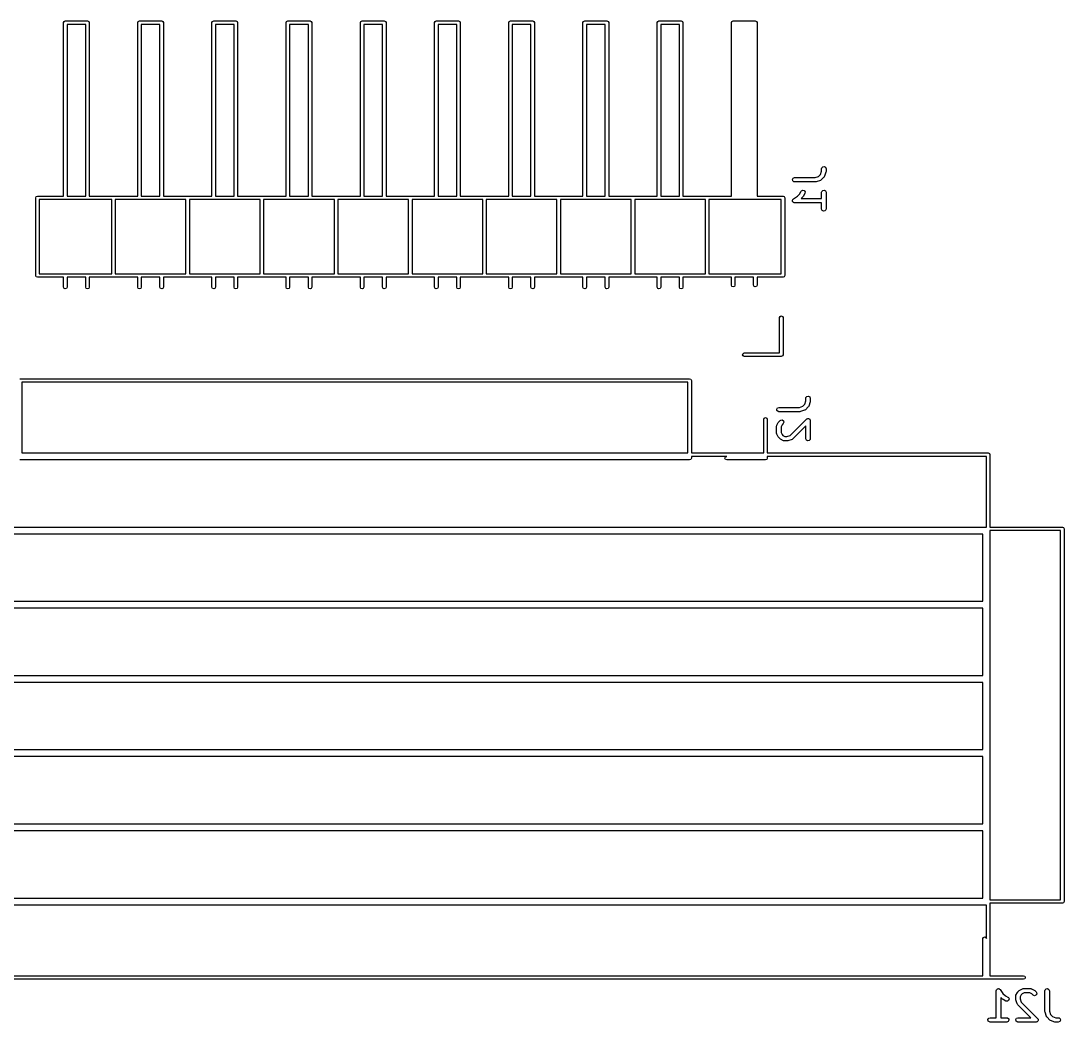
# Model space of a CAD drawing. Extents: x 80.5 to 141.7, y -118.4 to -84.1.
# Drawn here: x 106 to 141.71, y -118.42 to -84.14 of the extents above; entities that cross this region are included whole.
import ezdxf

# ---------------------------------------------------------------- set-up
doc = ezdxf.new("R2010")
doc.units = 0
doc.layers.add('BLACK', color=7, linetype='CONTINUOUS')

msp = doc.modelspace()

# ---------------------------------------------------------------- linework, layer by layer
at = {"layer": 'BLACK', "linetype": 'CONTINUOUS'}
for p, q in [((107.46, -84.2), (107.478, -84.1576)), ((107.46, -90.14), (107.46, -84.2)), ((107.478, -84.1576), (107.52, -84.14)), ((107.52, -84.14), (108.28, -84.14)), ((107.58, -84.26), (107.58, -90.14)), ((108.22, -84.26), (107.58, -84.26)), ((108.22, -90.14), (108.22, -84.26)), ((108.28, -84.14), (108.322, -84.1576)), ((108.322, -84.1576), (108.34, -84.2)), ((108.34, -84.2), (108.34, -90.14)), ((110, -84.2), (110.018, -84.1576)), ((110, -90.14), (110, -84.2)), ((110.018, -84.1576), (110.06, -84.14)), ((110.06, -84.14), (110.82, -84.14)), ((110.12, -84.26), (110.12, -90.14)), ((110.76, -84.26), (110.12, -84.26)), ((110.76, -90.14), (110.76, -84.26)), ((110.82, -84.14), (110.862, -84.1576)), ((110.862, -84.1576), (110.88, -84.2)), ((110.88, -84.2), (110.88, -90.14)), ((112.54, -84.2), (112.558, -84.1576)), ((112.54, -90.14), (112.54, -84.2)), ((112.558, -84.1576), (112.6, -84.14)), ((112.6, -84.14), (113.36, -84.14)), ((112.66, -84.26), (112.66, -90.14)), ((113.3, -84.26), (112.66, -84.26)), ((113.3, -90.14), (113.3, -84.26)), ((113.36, -84.14), (113.402, -84.1576)), ((113.402, -84.1576), (113.42, -84.2)), ((113.42, -84.2), (113.42, -90.14)), ((115.08, -84.2), (115.098, -84.1576)), ((115.08, -90.14), (115.08, -84.2)), ((115.098, -84.1576), (115.14, -84.14)), ((115.14, -84.14), (115.9, -84.14)), ((115.2, -84.26), (115.2, -90.14)), ((115.84, -84.26), (115.2, -84.26)), ((115.84, -90.14), (115.84, -84.26)), ((115.9, -84.14), (115.942, -84.1576)), ((115.942, -84.1576), (115.96, -84.2)), ((115.96, -84.2), (115.96, -90.14)), ((117.62, -84.2), (117.638, -84.1576)), ((117.62, -90.14), (117.62, -84.2)), ((117.638, -84.1576), (117.68, -84.14)), ((117.68, -84.14), (118.44, -84.14)), ((117.74, -84.26), (117.74, -90.14)), ((118.38, -84.26), (117.74, -84.26)), ((118.38, -90.14), (118.38, -84.26)), ((118.44, -84.14), (118.482, -84.1576)), ((118.482, -84.1576), (118.5, -84.2)), ((118.5, -84.2), (118.5, -90.14)), ((120.16, -84.2), (120.178, -84.1576)), ((120.16, -90.14), (120.16, -84.2)), ((120.178, -84.1576), (120.22, -84.14)), ((120.22, -84.14), (120.98, -84.14)), ((120.28, -84.26), (120.28, -90.14)), ((120.92, -84.26), (120.28, -84.26)), ((120.92, -90.14), (120.92, -84.26)), ((120.98, -84.14), (121.022, -84.1576)), ((121.022, -84.1576), (121.04, -84.2)), ((121.04, -84.2), (121.04, -90.14)), ((122.7, -84.2), (122.718, -84.1576)), ((122.7, -90.14), (122.7, -84.2)), ((122.718, -84.1576), (122.76, -84.14)), ((122.76, -84.14), (123.52, -84.14)), ((122.82, -84.26), (122.82, -90.14)), ((123.46, -84.26), (122.82, -84.26)), ((123.46, -90.14), (123.46, -84.26)), ((123.52, -84.14), (123.562, -84.1576)), ((123.562, -84.1576), (123.58, -84.2)), ((123.58, -84.2), (123.58, -90.14)), ((125.24, -84.2), (125.258, -84.1576)), ((125.24, -90.14), (125.24, -84.2)), ((125.258, -84.1576), (125.3, -84.14)), ((125.3, -84.14), (126.06, -84.14)), ((125.36, -84.26), (125.36, -90.14)), ((126, -84.26), (125.36, -84.26)), ((126, -90.14), (126, -84.26)), ((126.06, -84.14), (126.102, -84.1576)), ((126.102, -84.1576), (126.12, -84.2)), ((126.12, -84.2), (126.12, -90.14)), ((127.78, -84.2), (127.798, -84.1576)), ((127.78, -90.14), (127.78, -84.2)), ((127.798, -84.1576), (127.84, -84.14)), ((127.84, -84.14), (128.6, -84.14)), ((127.9, -84.26), (127.9, -90.14)), ((128.54, -84.26), (127.9, -84.26)), ((128.54, -90.14), (128.54, -84.26)), ((128.6, -84.14), (128.642, -84.1576)), ((128.642, -84.1576), (128.66, -84.2)), ((128.66, -84.2), (128.66, -90.14)), ((130.32, -84.2), (130.338, -84.1576)), ((130.32, -90.14), (130.32, -84.2)), ((130.338, -84.1576), (130.38, -84.14)), ((130.38, -84.14), (131.14, -84.14)), ((131.14, -84.14), (131.182, -84.1576)), ((131.182, -84.1576), (131.2, -84.2)), ((131.2, -84.2), (131.2, -90.14)), ((133.41, -89.2007), (133.414, -89.1751)), ((133.41, -89.2838), (133.41, -89.2007)), ((133.414, -89.1751), (133.447, -89.1358)), ((133.447, -89.1358), (133.498, -89.1269)), ((133.498, -89.1269), (133.542, -89.1525)), ((133.542, -89.1525), (133.56, -89.2007)), ((133.56, -89.2007), (133.56, -89.296)), ((132.411, -89.5686), (132.437, -89.5242)), ((132.42, -89.6192), (132.411, -89.5686)), ((132.459, -89.6521), (132.42, -89.6192)), ((132.437, -89.5242), (132.485, -89.5067)), ((132.485, -89.5067), (133.187, -89.5067)), ((133.187, -89.5067), (133.301, -89.4685)), ((133.366, -89.6052), (133.223, -89.6528)), ((133.301, -89.4685), (133.372, -89.3983)), ((133.369, -89.6024), (133.366, -89.6052)), ((133.374, -89.602), (133.369, -89.6024)), ((133.372, -89.3983), (133.41, -89.2838)), ((133.395, -89.5871), (133.374, -89.602)), ((133.49, -89.4918), (133.395, -89.5871)), ((133.492, -89.4878), (133.49, -89.4918)), ((133.496, -89.4854), (133.492, -89.4878)), ((133.508, -89.4625), (133.496, -89.4854)), ((133.556, -89.3197), (133.508, -89.4625)), ((133.56, -89.296), (133.556, -89.318)), ((133.556, -89.318), (133.556, -89.3197)), ((132.485, -89.6567), (132.459, -89.6521)), ((133.199, -89.6567), (132.485, -89.6567)), ((132.661, -90.061), (132.703, -89.9767)), ((132.703, -89.9767), (132.719, -89.9558)), ((132.719, -89.9558), (132.766, -89.9354)), ((132.766, -89.9354), (132.815, -89.95)), ((132.815, -89.95), (132.843, -89.9928)), ((133.201, -89.6561), (133.199, -89.6567)), ((133.223, -89.6528), (133.201, -89.6561)), ((133.41, -90.0102), (133.414, -89.9846)), ((133.414, -89.9846), (133.447, -89.9453)), ((133.447, -89.9453), (133.498, -89.9364)), ((133.498, -89.9364), (133.542, -89.962)), ((133.542, -89.962), (133.56, -90.0102)), ((106.51, -90.2), (106.528, -90.1576)), ((106.51, -92.86), (106.51, -90.2)), ((106.528, -90.1576), (106.57, -90.14)), ((106.57, -90.14), (107.46, -90.14)), ((107.52, -90.26), (106.63, -90.26)), ((106.63, -90.26), (106.63, -92.8)), ((108.28, -90.26), (107.52, -90.26)), ((107.58, -90.14), (108.22, -90.14)), ((109.11, -90.26), (108.28, -90.26)), ((108.34, -90.14), (110, -90.14)), ((109.11, -92.8), (109.11, -90.26)), ((110.06, -90.26), (109.23, -90.26)), ((109.23, -90.26), (109.23, -92.8)), ((110.82, -90.26), (110.06, -90.26)), ((110.12, -90.14), (110.76, -90.14)), ((111.65, -90.26), (110.82, -90.26)), ((110.88, -90.14), (112.54, -90.14)), ((111.65, -92.8), (111.65, -90.26)), ((112.6, -90.26), (111.77, -90.26)), ((111.77, -90.26), (111.77, -92.8)), ((113.36, -90.26), (112.6, -90.26)), ((112.66, -90.14), (113.3, -90.14)), ((114.19, -90.26), (113.36, -90.26)), ((113.42, -90.14), (115.08, -90.14)), ((114.19, -92.8), (114.19, -90.26)), ((115.14, -90.26), (114.31, -90.26)), ((114.31, -90.26), (114.31, -92.8)), ((115.9, -90.26), (115.14, -90.26)), ((115.2, -90.14), (115.84, -90.14)), ((116.73, -90.26), (115.9, -90.26)), ((115.96, -90.14), (117.62, -90.14)), ((116.73, -92.8), (116.73, -90.26)), ((117.68, -90.26), (116.85, -90.26)), ((116.85, -90.26), (116.85, -92.8)), ((118.44, -90.26), (117.68, -90.26)), ((117.74, -90.14), (118.38, -90.14)), ((119.27, -90.26), (118.44, -90.26)), ((118.5, -90.14), (120.16, -90.14)), ((119.27, -92.8), (119.27, -90.26)), ((120.22, -90.26), (119.39, -90.26)), ((119.39, -90.26), (119.39, -92.8)), ((120.98, -90.26), (120.22, -90.26)), ((120.28, -90.14), (120.92, -90.14)), ((121.81, -90.26), (120.98, -90.26)), ((121.04, -90.14), (122.7, -90.14)), ((121.81, -92.8), (121.81, -90.26)), ((122.76, -90.26), (121.93, -90.26)), ((121.93, -90.26), (121.93, -92.8)), ((123.52, -90.26), (122.76, -90.26)), ((122.82, -90.14), (123.46, -90.14)), ((124.35, -90.26), (123.52, -90.26)), ((123.58, -90.14), (125.24, -90.14)), ((124.35, -92.8), (124.35, -90.26)), ((125.3, -90.26), (124.47, -90.26)), ((124.47, -90.26), (124.47, -92.8)), ((126.06, -90.26), (125.3, -90.26)), ((125.36, -90.14), (126, -90.14)), ((126.89, -90.26), (126.06, -90.26)), ((126.12, -90.14), (127.78, -90.14)), ((126.89, -92.8), (126.89, -90.26)), ((127.84, -90.26), (127.01, -90.26)), ((127.01, -90.26), (127.01, -92.8)), ((128.6, -90.26), (127.84, -90.26)), ((127.9, -90.14), (128.54, -90.14)), ((129.43, -90.26), (128.6, -90.26)), ((128.66, -90.14), (130.32, -90.14)), ((129.43, -92.8), (129.43, -90.26)), ((130.38, -90.26), (129.55, -90.26)), ((129.55, -90.26), (129.55, -92.8)), ((130.48, -90.26), (130.38, -90.26)), ((130.6, -90.26), (130.48, -90.26)), ((130.72, -90.26), (130.6, -90.26)), ((130.84, -90.26), (130.72, -90.26)), ((130.96, -90.26), (130.84, -90.26)), ((131.08, -90.26), (130.96, -90.26)), ((131.14, -90.26), (131.08, -90.26)), ((132.03, -90.26), (131.14, -90.26)), ((131.2, -90.14), (132.09, -90.14)), ((132.03, -92.8), (132.03, -90.26)), ((132.09, -90.14), (132.132, -90.1576)), ((132.132, -90.1576), (132.15, -90.2)), ((132.15, -90.2), (132.15, -92.86)), ((132.411, -90.2829), (132.413, -90.2792)), ((132.415, -90.3044), (132.411, -90.2829)), ((132.413, -90.2749), (132.426, -90.2573)), ((132.413, -90.2792), (132.413, -90.2749)), ((132.416, -90.3261), (132.415, -90.3044)), ((132.419, -90.3292), (132.416, -90.3261)), ((132.42, -90.3335), (132.419, -90.3292)), ((132.437, -90.3474), (132.42, -90.3335)), ((132.426, -90.2573), (132.437, -90.2385)), ((132.437, -90.2385), (132.441, -90.237)), ((132.441, -90.237), (132.443, -90.2335)), ((132.443, -90.2335), (132.58, -90.1424)), ((132.58, -90.1424), (132.661, -90.061)), ((132.776, -90.1585), (132.714, -90.221)), ((132.714, -90.221), (133.41, -90.221)), ((132.777, -90.157), (132.776, -90.1585)), ((132.79, -90.139), (132.777, -90.157)), ((132.838, -90.0438), (132.79, -90.139)), ((132.843, -89.9928), (132.838, -90.0438)), ((133.41, -90.221), (133.41, -90.0102)), ((133.56, -90.0102), (133.56, -90.5817)), ((132.452, -90.3632), (132.437, -90.3474)), ((132.456, -90.3637), (132.452, -90.3632)), ((132.459, -90.3664), (132.456, -90.3637)), ((132.485, -90.371), (132.459, -90.3664)), ((133.41, -90.371), (132.485, -90.371)), ((133.41, -90.5817), (133.41, -90.371)), ((133.427, -90.6299), (133.41, -90.5817)), ((133.472, -90.6555), (133.427, -90.6299)), ((133.522, -90.6466), (133.472, -90.6555)), ((133.555, -90.6073), (133.522, -90.6466)), ((133.56, -90.5817), (133.555, -90.6073)), ((106.63, -92.8), (109.11, -92.8)), ((109.23, -92.8), (111.65, -92.8)), ((111.77, -92.8), (114.19, -92.8)), ((114.31, -92.8), (116.73, -92.8)), ((116.85, -92.8), (119.27, -92.8)), ((119.39, -92.8), (121.81, -92.8)), ((121.93, -92.8), (124.35, -92.8)), ((124.47, -92.8), (126.89, -92.8)), ((127.01, -92.8), (129.43, -92.8)), ((129.55, -92.8), (132.03, -92.8)), ((106.528, -92.9024), (106.51, -92.86)), ((106.51, -92.86), (106.51, -92.86)), ((106.57, -92.92), (106.528, -92.9024)), ((107.46, -92.92), (106.57, -92.92)), ((107.46, -93.2571), (107.46, -92.92)), ((108.22, -92.92), (107.58, -92.92)), ((107.58, -92.92), (107.58, -93.2571)), ((108.22, -93.2571), (108.22, -92.92)), ((109.17, -92.92), (108.34, -92.92)), ((108.34, -92.92), (108.34, -93.2571)), ((110, -92.92), (109.17, -92.92)), ((110, -93.2571), (110, -92.92)), ((110.76, -92.92), (110.12, -92.92)), ((110.12, -92.92), (110.12, -93.2571)), ((110.76, -93.2571), (110.76, -92.92)), ((111.71, -92.92), (110.88, -92.92)), ((110.88, -92.92), (110.88, -93.2571)), ((112.54, -92.92), (111.71, -92.92)), ((112.54, -93.2571), (112.54, -92.92)), ((113.3, -92.92), (112.66, -92.92)), ((112.66, -92.92), (112.66, -93.2571)), ((113.3, -93.2571), (113.3, -92.92)), ((114.25, -92.92), (113.42, -92.92)), ((113.42, -92.92), (113.42, -93.2571)), ((115.08, -92.92), (114.25, -92.92)), ((115.08, -93.2571), (115.08, -92.92)), ((115.84, -92.92), (115.2, -92.92)), ((115.2, -92.92), (115.2, -93.2571)), ((115.84, -93.2571), (115.84, -92.92)), ((116.79, -92.92), (115.96, -92.92)), ((115.96, -92.92), (115.96, -93.2571)), ((117.62, -92.92), (116.79, -92.92)), ((117.62, -93.2571), (117.62, -92.92)), ((118.38, -92.92), (117.74, -92.92)), ((117.74, -92.92), (117.74, -93.2571)), ((118.38, -93.2571), (118.38, -92.92)), ((119.33, -92.92), (118.5, -92.92)), ((118.5, -92.92), (118.5, -93.2571)), ((120.16, -92.92), (119.33, -92.92)), ((120.16, -93.2571), (120.16, -92.92)), ((120.92, -92.92), (120.28, -92.92)), ((120.28, -92.92), (120.28, -93.2571)), ((120.92, -93.2571), (120.92, -92.92)), ((121.87, -92.92), (121.04, -92.92)), ((121.04, -92.92), (121.04, -93.2571)), ((122.7, -92.92), (121.87, -92.92)), ((122.7, -93.2571), (122.7, -92.92)), ((123.46, -92.92), (122.82, -92.92)), ((122.82, -92.92), (122.82, -93.2571)), ((123.46, -93.2571), (123.46, -92.92)), ((124.41, -92.92), (123.58, -92.92)), ((123.58, -92.92), (123.58, -93.2571)), ((125.24, -92.92), (124.41, -92.92)), ((125.24, -93.2571), (125.24, -92.92)), ((126, -92.92), (125.36, -92.92)), ((125.36, -92.92), (125.36, -93.2571)), ((126, -93.2571), (126, -92.92)), ((126.95, -92.92), (126.12, -92.92)), ((126.12, -92.92), (126.12, -93.2571)), ((127.78, -92.92), (126.95, -92.92)), ((127.78, -93.2571), (127.78, -92.92)), ((128.54, -92.92), (127.9, -92.92)), ((127.9, -92.92), (127.9, -93.2571)), ((128.54, -93.2571), (128.54, -92.92)), ((129.49, -92.92), (128.66, -92.92)), ((128.66, -92.92), (128.66, -93.2571)), ((130.32, -92.92), (129.49, -92.92)), ((130.32, -93.19), (130.32, -92.92)), ((130.338, -93.2324), (130.32, -93.19)), ((130.44, -93.19), (130.422, -93.2324)), ((131.08, -92.92), (130.44, -92.92)), ((130.44, -92.92), (130.44, -93.19)), ((131.08, -93.19), (131.08, -92.92)), ((131.098, -93.2324), (131.08, -93.19)), ((131.2, -93.19), (131.182, -93.2324)), ((132.09, -92.92), (131.2, -92.92)), ((131.2, -92.92), (131.2, -93.19)), ((132.132, -92.9024), (132.09, -92.92)), ((132.15, -92.86), (132.132, -92.9024)), ((107.478, -93.2995), (107.46, -93.2571)), ((107.52, -93.3171), (107.478, -93.2995)), ((107.562, -93.2995), (107.52, -93.3171)), ((107.58, -93.2571), (107.562, -93.2995)), ((108.238, -93.2995), (108.22, -93.2571)), ((108.28, -93.3171), (108.238, -93.2995)), ((108.322, -93.2995), (108.28, -93.3171)), ((108.34, -93.2571), (108.322, -93.2995)), ((110.018, -93.2995), (110, -93.2571)), ((110.06, -93.3171), (110.018, -93.2995)), ((110.102, -93.2995), (110.06, -93.3171)), ((110.12, -93.2571), (110.102, -93.2995)), ((110.778, -93.2995), (110.76, -93.2571)), ((110.82, -93.3171), (110.778, -93.2995)), ((110.862, -93.2995), (110.82, -93.3171)), ((110.88, -93.2571), (110.862, -93.2995)), ((112.558, -93.2995), (112.54, -93.2571)), ((112.6, -93.3171), (112.558, -93.2995)), ((112.642, -93.2995), (112.6, -93.3171)), ((112.66, -93.2571), (112.642, -93.2995)), ((113.318, -93.2995), (113.3, -93.2571)), ((113.36, -93.3171), (113.318, -93.2995)), ((113.402, -93.2995), (113.36, -93.3171)), ((113.42, -93.2571), (113.402, -93.2995)), ((115.098, -93.2995), (115.08, -93.2571)), ((115.14, -93.3171), (115.098, -93.2995)), ((115.182, -93.2995), (115.14, -93.3171)), ((115.2, -93.2571), (115.182, -93.2995)), ((115.858, -93.2995), (115.84, -93.2571)), ((115.9, -93.3171), (115.858, -93.2995)), ((115.942, -93.2995), (115.9, -93.3171)), ((115.96, -93.2571), (115.942, -93.2995)), ((117.638, -93.2995), (117.62, -93.2571)), ((117.68, -93.3171), (117.638, -93.2995)), ((117.722, -93.2995), (117.68, -93.3171)), ((117.74, -93.2571), (117.722, -93.2995)), ((118.398, -93.2995), (118.38, -93.2571)), ((118.44, -93.3171), (118.398, -93.2995)), ((118.482, -93.2995), (118.44, -93.3171)), ((118.5, -93.2571), (118.482, -93.2995)), ((120.178, -93.2995), (120.16, -93.2571)), ((120.22, -93.3171), (120.178, -93.2995)), ((120.262, -93.2995), (120.22, -93.3171)), ((120.28, -93.2571), (120.262, -93.2995)), ((120.938, -93.2995), (120.92, -93.2571)), ((120.98, -93.3171), (120.938, -93.2995)), ((121.022, -93.2995), (120.98, -93.3171)), ((121.04, -93.2571), (121.022, -93.2995)), ((122.718, -93.2995), (122.7, -93.2571)), ((122.76, -93.3171), (122.718, -93.2995)), ((122.802, -93.2995), (122.76, -93.3171)), ((122.82, -93.2571), (122.802, -93.2995)), ((123.478, -93.2995), (123.46, -93.2571)), ((123.52, -93.3171), (123.478, -93.2995)), ((123.562, -93.2995), (123.52, -93.3171)), ((123.58, -93.2571), (123.562, -93.2995)), ((125.258, -93.2995), (125.24, -93.2571)), ((125.3, -93.3171), (125.258, -93.2995)), ((125.342, -93.2995), (125.3, -93.3171)), ((125.36, -93.2571), (125.342, -93.2995)), ((126.018, -93.2995), (126, -93.2571)), ((126.06, -93.3171), (126.018, -93.2995)), ((126.102, -93.2995), (126.06, -93.3171)), ((126.12, -93.2571), (126.102, -93.2995)), ((127.798, -93.2995), (127.78, -93.2571)), ((127.84, -93.3171), (127.798, -93.2995)), ((127.882, -93.2995), (127.84, -93.3171)), ((127.9, -93.2571), (127.882, -93.2995)), ((128.558, -93.2995), (128.54, -93.2571)), ((128.6, -93.3171), (128.558, -93.2995)), ((128.642, -93.2995), (128.6, -93.3171)), ((128.66, -93.2571), (128.642, -93.2995)), ((130.38, -93.25), (130.338, -93.2324)), ((130.422, -93.2324), (130.38, -93.25)), ((131.14, -93.25), (131.098, -93.2324)), ((131.182, -93.2324), (131.14, -93.25)), ((131.97, -94.3), (131.988, -94.2576)), ((131.988, -94.2576), (132.03, -94.24)), ((132.03, -94.24), (132.072, -94.2576)), ((132.072, -94.2576), (132.09, -94.3)), ((131.97, -95.51), (131.97, -94.3)), ((132.09, -94.3), (132.09, -95.57)), ((130.7, -95.57), (130.718, -95.5276)), ((130.718, -95.6124), (130.7, -95.57)), ((130.718, -95.5276), (130.76, -95.51)), ((130.76, -95.63), (130.718, -95.6124)), ((130.76, -95.51), (131.97, -95.51)), ((132.03, -95.63), (130.76, -95.63)), ((132.072, -95.6124), (132.03, -95.63)), ((132.09, -95.57), (132.072, -95.6124)), ((105.97, -96.39), (128.89, -96.39)), ((128.89, -96.39), (128.932, -96.4076)), ((128.932, -96.4076), (128.95, -96.45)), ((106.03, -96.51), (106.03, -98.93)), ((128.83, -96.51), (106.03, -96.51)), ((128.83, -98.93), (128.83, -96.51)), ((128.95, -96.45), (128.95, -98.93)), ((132.87, -97.0657), (132.874, -97.0401)), ((132.87, -97.1488), (132.87, -97.0657)), ((132.874, -97.0401), (132.907, -97.0008)), ((132.907, -97.0008), (132.958, -96.9919)), ((132.958, -96.9919), (133.002, -97.0175)), ((133.002, -97.0175), (133.02, -97.0657)), ((133.02, -97.0657), (133.02, -97.161)), ((131.871, -97.4336), (131.897, -97.3892)), ((131.88, -97.4842), (131.871, -97.4336)), ((131.919, -97.5171), (131.88, -97.4842)), ((131.897, -97.3892), (131.945, -97.3717)), ((131.945, -97.3717), (132.647, -97.3717)), ((132.647, -97.3717), (132.761, -97.3335)), ((132.826, -97.4702), (132.683, -97.5178)), ((132.761, -97.3335), (132.832, -97.2633)), ((132.829, -97.4674), (132.826, -97.4702)), ((132.834, -97.467), (132.829, -97.4674)), ((132.832, -97.2633), (132.87, -97.1488)), ((132.855, -97.4521), (132.834, -97.467)), ((132.95, -97.3568), (132.855, -97.4521)), ((132.952, -97.3528), (132.95, -97.3568)), ((132.956, -97.3504), (132.952, -97.3528)), ((132.968, -97.3275), (132.956, -97.3504)), ((133.016, -97.1847), (132.968, -97.3275)), ((133.02, -97.161), (133.016, -97.183)), ((133.016, -97.183), (133.016, -97.1847)), ((131.43, -97.78), (131.448, -97.7376)), ((131.43, -98.93), (131.43, -97.78)), ((131.448, -97.7376), (131.49, -97.72)), ((131.49, -97.72), (131.532, -97.7376)), ((131.532, -97.7376), (131.55, -97.78)), ((131.55, -97.78), (131.55, -98.93)), ((131.945, -97.5217), (131.919, -97.5171)), ((131.939, -97.8698), (131.987, -97.8222)), ((132.659, -97.5217), (131.945, -97.5217)), ((131.987, -97.8222), (132.008, -97.8073)), ((132.008, -97.8073), (132.059, -97.8028)), ((132.059, -97.8028), (132.101, -97.8322)), ((132.101, -97.8322), (132.115, -97.8818)), ((132.333, -98.3335), (132.892, -97.7746)), ((132.661, -97.5211), (132.659, -97.5217)), ((132.683, -97.5178), (132.661, -97.5211)), ((132.892, -97.7746), (132.905, -97.7652)), ((132.905, -97.7652), (132.907, -97.7627)), ((132.907, -97.7627), (132.909, -97.7623)), ((132.909, -97.7623), (132.913, -97.7596)), ((132.913, -97.7596), (132.936, -97.7577)), ((132.936, -97.7577), (132.958, -97.7538)), ((132.958, -97.7538), (132.961, -97.7555)), ((132.961, -97.7555), (132.964, -97.7552)), ((132.964, -97.7552), (132.983, -97.7681)), ((132.983, -97.7681), (133.002, -97.7794)), ((133.002, -97.7794), (133.003, -97.7826)), ((133.003, -97.7826), (133.006, -97.7846)), ((133.006, -97.7846), (133.012, -97.8064)), ((133.012, -97.8064), (133.02, -97.8276)), ((133.02, -97.8276), (133.02, -98.4467)), ((131.87, -98.0181), (131.874, -97.9924)), ((131.87, -98.2562), (131.87, -98.0181)), ((131.874, -97.9924), (131.877, -97.989)), ((131.877, -97.989), (131.878, -97.9846)), ((131.878, -97.9846), (131.925, -97.8893)), ((131.925, -97.8893), (131.939, -97.8713)), ((131.939, -97.8713), (131.939, -97.8698)), ((132.054, -97.9673), (132.02, -98.0358)), ((132.02, -98.0358), (132.02, -98.2385)), ((132.093, -97.9283), (132.054, -97.9673)), ((132.115, -97.8818), (132.093, -97.9283)), ((132.87, -98.0087), (132.426, -98.4521)), ((132.87, -98.4467), (132.87, -98.0087)), ((131.871, -98.2604), (131.87, -98.2562)), ((131.87, -98.2648), (131.871, -98.2604)), ((131.878, -98.2897), (131.87, -98.2648)), ((131.925, -98.385), (131.878, -98.2897)), ((131.927, -98.3861), (131.925, -98.385)), ((131.939, -98.4045), (131.927, -98.3861)), ((131.987, -98.4521), (131.939, -98.4045)), ((131.989, -98.4528), (131.987, -98.4521)), ((132.007, -98.4661), (131.989, -98.4528)), ((132.102, -98.5137), (132.007, -98.4661)), ((132.02, -98.2385), (132.054, -98.307)), ((132.054, -98.307), (132.084, -98.3374)), ((132.084, -98.3374), (132.153, -98.3717)), ((132.106, -98.5143), (132.102, -98.5137)), ((132.11, -98.5171), (132.106, -98.5143)), ((132.135, -98.5217), (132.11, -98.5171)), ((132.231, -98.5217), (132.135, -98.5217)), ((132.153, -98.3717), (132.218, -98.3717)), ((132.218, -98.3717), (132.333, -98.3335)), ((132.232, -98.5211), (132.231, -98.5217)), ((132.254, -98.5178), (132.232, -98.5211)), ((132.397, -98.4702), (132.254, -98.5178)), ((132.401, -98.4674), (132.397, -98.4702)), ((132.405, -98.467), (132.401, -98.4674)), ((132.426, -98.4521), (132.405, -98.467)), ((132.887, -98.4949), (132.87, -98.4467)), ((132.932, -98.5205), (132.887, -98.4949)), ((132.982, -98.5116), (132.932, -98.5205)), ((133.015, -98.4723), (132.982, -98.5116)), ((133.02, -98.4467), (133.015, -98.4723)), ((128.89, -99.17), (105.97, -99.17)), ((106.03, -98.93), (128.83, -98.93)), ((128.932, -99.1524), (128.89, -99.17)), ((128.95, -99.11), (128.932, -99.1524)), ((128.95, -98.93), (131.43, -98.93)), ((130.16, -99.05), (128.95, -99.05)), ((128.95, -99.05), (128.95, -99.11)), ((130.1, -99.11), (130.118, -99.0676)), ((130.118, -99.1524), (130.1, -99.11)), ((130.118, -99.0676), (130.16, -99.05)), ((130.16, -99.17), (130.118, -99.1524)), ((131.49, -99.17), (130.16, -99.17)), ((131.532, -99.1524), (131.49, -99.17)), ((131.55, -99.11), (131.532, -99.1524)), ((131.55, -98.93), (139.11, -98.93)), ((131.55, -99.05), (131.55, -99.11)), ((139.05, -99.05), (131.55, -99.05)), ((139.05, -101.47), (139.05, -99.05)), ((139.11, -98.93), (139.152, -98.9476)), ((139.152, -98.9476), (139.17, -98.99)), ((139.17, -98.99), (139.17, -101.47)), ((85.77, -101.47), (139.05, -101.47)), ((138.93, -101.71), (85.77, -101.71)), ((138.93, -104.01), (138.93, -101.71)), ((139.17, -101.47), (141.65, -101.47)), ((139.17, -101.59), (139.17, -104.07)), ((141.59, -101.59), (139.17, -101.59)), ((141.59, -114.23), (141.59, -101.59)), ((141.65, -101.47), (141.692, -101.488)), ((141.692, -101.488), (141.71, -101.53)), ((141.71, -101.53), (141.71, -114.29)), ((85.77, -104.01), (138.93, -104.01)), ((138.93, -104.25), (85.77, -104.25)), ((138.93, -106.55), (138.93, -104.25)), ((139.17, -104.07), (139.17, -104.07)), ((139.17, -104.07), (139.17, -106.61)), ((85.77, -106.55), (138.93, -106.55)), ((139.17, -106.61), (139.17, -106.61)), ((139.17, -106.61), (139.17, -109.15)), ((138.93, -106.79), (85.77, -106.79)), ((138.93, -109.09), (138.93, -106.79)), ((85.77, -109.09), (138.93, -109.09)), ((139.17, -109.15), (139.17, -109.15)), ((139.17, -109.15), (139.17, -111.69)), ((138.93, -109.33), (85.77, -109.33)), ((138.93, -111.63), (138.93, -109.33)), ((85.77, -111.63), (138.93, -111.63)), ((139.17, -111.69), (139.17, -111.69)), ((139.17, -111.69), (139.17, -114.23)), ((138.93, -111.87), (85.77, -111.87)), ((138.93, -114.17), (138.93, -111.87)), ((85.77, -114.17), (138.93, -114.17)), ((139.17, -114.23), (139.17, -114.23)), ((139.17, -114.23), (141.59, -114.23)), ((139.05, -114.41), (85.77, -114.41)), ((139.05, -115.56), (139.05, -114.41)), ((141.65, -114.35), (139.17, -114.35)), ((139.17, -114.35), (139.17, -116.83)), ((141.692, -114.332), (141.65, -114.35)), ((141.71, -114.29), (141.692, -114.332)), ((138.93, -115.56), (138.948, -115.518)), ((138.93, -116.83), (138.93, -115.56)), ((138.948, -115.518), (138.99, -115.5)), ((138.99, -115.5), (139.032, -115.518)), ((139.032, -115.518), (139.05, -115.56)), ((138.99, -116.95), (85.71, -116.95)), ((85.77, -116.83), (138.93, -116.83)), ((139.11, -116.95), (138.99, -116.95)), ((140.32, -116.95), (139.11, -116.95)), ((139.17, -116.83), (140.32, -116.83)), ((140.32, -116.83), (140.362, -116.848)), ((140.362, -116.932), (140.32, -116.95)), ((140.362, -116.848), (140.38, -116.89)), ((140.38, -116.89), (140.362, -116.932)), ((139.388, -117.345), (139.392, -117.319)), ((139.388, -118.27), (139.388, -117.345)), ((139.392, -117.319), (139.395, -117.316)), ((139.395, -117.316), (139.396, -117.312)), ((139.396, -117.312), (139.411, -117.297)), ((139.411, -117.297), (139.425, -117.28)), ((139.425, -117.28), (139.43, -117.279)), ((139.43, -117.279), (139.433, -117.276)), ((139.433, -117.276), (139.454, -117.275)), ((139.454, -117.275), (139.476, -117.271)), ((139.476, -117.271), (139.48, -117.273)), ((139.48, -117.273), (139.484, -117.273)), ((139.484, -117.273), (139.501, -117.286)), ((139.501, -117.286), (139.52, -117.297)), ((139.52, -117.297), (139.522, -117.301)), ((139.522, -117.301), (139.525, -117.303)), ((139.525, -117.303), (139.616, -117.44)), ((139.616, -117.44), (139.698, -117.521)), ((140.062, -117.502), (140.11, -117.407)), ((140.11, -117.407), (140.123, -117.389)), ((140.123, -117.389), (140.124, -117.387)), ((140.124, -117.387), (140.172, -117.339)), ((140.172, -117.339), (140.19, -117.327)), ((140.19, -117.327), (140.191, -117.325)), ((140.191, -117.325), (140.286, -117.278)), ((140.239, -117.484), (140.205, -117.553)), ((140.269, -117.454), (140.239, -117.484)), ((140.338, -117.42), (140.269, -117.454)), ((140.286, -117.278), (140.311, -117.27)), ((140.311, -117.27), (140.316, -117.271)), ((140.316, -117.271), (140.32, -117.27)), ((140.32, -117.27), (140.558, -117.27)), ((140.54, -117.42), (140.338, -117.42)), ((140.609, -117.454), (140.54, -117.42)), ((140.558, -117.27), (140.584, -117.274)), ((140.584, -117.274), (140.587, -117.277)), ((140.587, -117.277), (140.592, -117.278)), ((140.592, -117.278), (140.687, -117.325)), ((140.648, -117.493), (140.609, -117.454)), ((140.687, -117.325), (140.705, -117.339)), ((140.705, -117.339), (140.706, -117.339)), ((140.706, -117.339), (140.754, -117.387)), ((140.773, -117.459), (140.744, -117.501)), ((140.754, -117.387), (140.769, -117.408)), ((140.769, -117.408), (140.773, -117.459)), ((141.055, -117.345), (141.059, -117.319)), ((141.055, -118.059), (141.055, -117.345)), ((141.059, -117.319), (141.092, -117.28)), ((141.092, -117.28), (141.143, -117.271)), ((141.143, -117.271), (141.187, -117.297)), ((141.187, -117.297), (141.205, -117.345)), ((141.205, -117.345), (141.205, -118.047)), ((139.6, -117.636), (139.538, -117.574)), ((139.538, -117.574), (139.538, -118.27)), ((139.602, -117.637), (139.6, -117.636)), ((139.62, -117.65), (139.602, -117.637)), ((139.715, -117.698), (139.62, -117.65)), ((139.698, -117.521), (139.782, -117.563)), ((139.766, -117.703), (139.715, -117.698)), ((139.809, -117.675), (139.766, -117.703)), ((139.782, -117.563), (139.803, -117.579)), ((139.803, -117.579), (139.823, -117.626)), ((139.823, -117.626), (139.809, -117.675)), ((140.055, -117.535), (140.059, -117.51)), ((140.055, -117.631), (140.055, -117.535)), ((140.055, -117.632), (140.055, -117.631)), ((140.058, -117.654), (140.055, -117.632)), ((140.106, -117.797), (140.058, -117.654)), ((140.059, -117.51), (140.062, -117.506)), ((140.062, -117.506), (140.062, -117.502)), ((140.109, -117.801), (140.106, -117.797)), ((140.109, -117.805), (140.109, -117.801)), ((140.124, -117.826), (140.109, -117.805)), ((140.568, -118.27), (140.124, -117.826)), ((140.205, -117.553), (140.205, -117.618)), ((140.205, -117.618), (140.243, -117.733)), ((140.243, -117.733), (140.802, -118.292)), ((140.694, -117.515), (140.648, -117.493)), ((140.744, -117.501), (140.694, -117.515)), ((141.055, -118.061), (141.055, -118.059)), ((141.058, -118.083), (141.055, -118.061)), ((141.106, -118.226), (141.058, -118.083)), ((141.205, -118.047), (141.243, -118.161)), ((141.243, -118.161), (141.313, -118.232)), ((139.103, -118.332), (139.129, -118.287)), ((139.112, -118.382), (139.103, -118.332)), ((139.151, -118.415), (139.112, -118.382)), ((139.129, -118.287), (139.177, -118.27)), ((139.177, -118.42), (139.151, -118.415)), ((139.177, -118.27), (139.388, -118.27)), ((139.749, -118.42), (139.177, -118.42)), ((139.538, -118.27), (139.749, -118.27)), ((139.749, -118.27), (139.774, -118.274)), ((139.797, -118.402), (139.749, -118.42)), ((139.774, -118.274), (139.814, -118.307)), ((139.822, -118.358), (139.797, -118.402)), ((139.814, -118.307), (139.822, -118.358)), ((140.056, -118.332), (140.081, -118.287)), ((140.065, -118.382), (140.056, -118.332)), ((140.104, -118.415), (140.065, -118.382)), ((140.081, -118.287), (140.13, -118.27)), ((140.13, -118.42), (140.104, -118.415)), ((140.13, -118.27), (140.568, -118.27)), ((140.749, -118.42), (140.13, -118.42)), ((140.77, -118.412), (140.749, -118.42)), ((140.792, -118.406), (140.77, -118.412)), ((140.794, -118.403), (140.792, -118.406)), ((140.797, -118.402), (140.794, -118.403)), ((140.808, -118.383), (140.797, -118.402)), ((140.802, -118.292), (140.811, -118.305)), ((140.821, -118.364), (140.808, -118.383)), ((140.811, -118.305), (140.814, -118.307)), ((140.814, -118.307), (140.814, -118.309)), ((140.814, -118.309), (140.817, -118.313)), ((140.817, -118.313), (140.819, -118.336)), ((140.819, -118.336), (140.822, -118.358)), ((140.822, -118.358), (140.821, -118.361)), ((140.821, -118.361), (140.821, -118.364)), ((141.109, -118.229), (141.106, -118.226)), ((141.109, -118.234), (141.109, -118.229)), ((141.124, -118.255), (141.109, -118.234)), ((141.219, -118.35), (141.124, -118.255)), ((141.223, -118.352), (141.219, -118.35)), ((141.226, -118.356), (141.223, -118.352)), ((141.249, -118.368), (141.226, -118.356)), ((141.392, -118.416), (141.249, -118.368)), ((141.313, -118.232), (141.427, -118.27)), ((141.393, -118.416), (141.392, -118.416)), ((141.415, -118.42), (141.393, -118.416)), ((141.51, -118.42), (141.415, -118.42)), ((141.427, -118.27), (141.51, -118.27)), ((141.51, -118.27), (141.536, -118.274)), ((141.559, -118.402), (141.51, -118.42)), ((141.536, -118.274), (141.575, -118.307)), ((141.584, -118.358), (141.559, -118.402)), ((141.575, -118.307), (141.584, -118.358))]:
    msp.add_line(p, q, dxfattribs=at)

doc.saveas('drawing.dxf')
